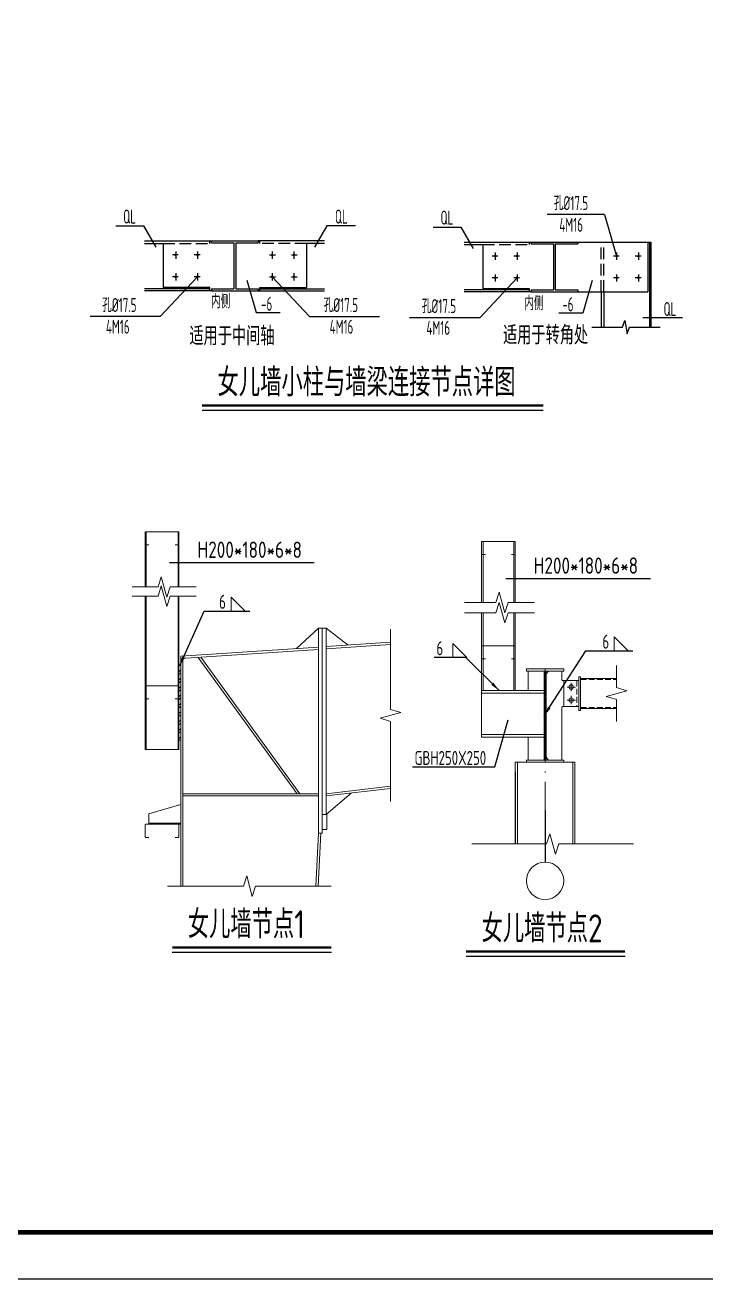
# Model space of a CAD drawing. Extents: x 8844666 to 9156203, y 1662182 to 2655606.
# Drawn here: x 8996383 to 9010966, y 1727894 to 1754767 of the extents above; entities that cross this region are included whole.
import ezdxf

# ---------------------------------------------------------------- set-up
doc = ezdxf.new("R2010")
doc.units = 0
doc.header["$LTSCALE"] = 1000
doc.header["$MEASUREMENT"] = 0
for name, pattern in [('CONTINOUS', [0]), ('DASH', [0.35, 0.25, -0.1]), ('DOTE', [2.42, 2, -0.2, 0.02, -0.2])]:
    doc.linetypes.add(name, pattern=pattern)
doc.layers.get('0').update_dxf_attribs({"linetype": 'CONTINUOUS'})
for name, color, linetype in [('AXIS', 3, 'CONTINUOUS'), ('BOARD1', 2, 'CONTINOUS'), ('DOTE', 8, 'DOTE'), ('PUB_DIM', 3, 'CONTINUOUS'), ('PUB_TEXT', 7, 'CONTINUOUS'), ('PUB_TITLE', 4, 'CONTINUOUS'), ('TEXT', 7, 'CONTINUOUS'), ('THIN', 7, 'CONTINUOUS'), ('WELD', 7, 'CONTINUOUS'), ('一般文字', 6, 'CONTINUOUS'), ('标注文字', 3, 'CONTINUOUS'), ('水平支撑', 4, 'CONTINUOUS'), ('螺栓孔标注', 6, 'CONTINUOUS'), ('钢结构', 3, 'CONTINUOUS')]:
    doc.layers.add(name, color=color, linetype=linetype)
doc.styles.add('_HZTXT', font='atssdeng.shx', dxfattribs={"width": 0.8, "bigfont": 'atssdchn.shx'})
doc.styles.get("Standard").update_dxf_attribs({"font": 'atssdeng.shx', "bigfont": 'atssdchn.shx'})
doc.styles.add('TSSD_Label', font='Tssdeng.shx', dxfattribs={"width": 0.7, "bigfont": 'hztxt.shx'})
doc.styles.add('TSSD_REIN', font='atssdeng.shx', dxfattribs={"width": 0.7, "bigfont": 'atssdchn.shx'})
doc.dimstyles.new('TSSD_LEADER_STYLE_200.0', dxfattribs={"dimtxt": 0.18, "dimasz": 200, "dimexe": 0.18, "dimexo": 0.0625, "dimgap": 0.09, "dimtad": 0, "dimtih": 1, "dimtoh": 1, "dimdec": 4, "dimzin": 0, "dimdsep": 46, "dimtxsty": 'Standard', "dimcen": 0.09, "dimadec": 0, "dimazin": 0, "dimtfac": 1, "dimtdec": 4, "dimtofl": 0, "dimtmove": 0, "dimatfit": 3, "dimfxl": 1, "dimtolj": 1, "dimtzin": 0, "dimarcsym": 0})

# ---------------------------------------------------------------- blocks, each defined once
blk = doc.blocks.new('A$C751245C4')
at = {"layer": '钢结构', "lineweight": 15}
for p, q in [((190, 176), (20, 126)), ((190, 76), (190, 176)), ((20, 76), (20, 126)), ((20, 76), (190, 76)), ((20, 70), (20, 76)), ((20, 70), (190, 70)), ((190, 70), (190, 76))]:
    blk.add_line(p, q, dxfattribs=at)
blk.add_lwpolyline([(20, 0), (3, 0, -0.414214), (0, 3), (0, 67, -0.414214), (3, 70), (177, 70, -0.414214), (180, 67), (180, 3, -0.414214), (177, 0), (160, 0)], format="xyb", dxfattribs=at)
blk = doc.blocks.new('_WELD004')
at = {"color": 0, "linetype": 'ByBlock', "lineweight": 15}
for p, q in [((0, 1), (1, 0)), ((0, 0), (0, 1))]:
    blk.add_line(p, q, dxfattribs=at)

msp = doc.modelspace()

# ---------------------------------------------------------------- hatches: boundary and pattern name
at = {"layer": '钢结构', "lineweight": 15}
h = msp.add_hatch(dxfattribs=at)
h.set_pattern_fill('STEEL', color=256, scale=40, style=0)
h.set_pattern_definition([(45, (5911332.34, 1143623.48), (-89.802561, 89.802561), []), (45, (5911332.34, 1143686.98), (-89.802561, 89.802561), [])])
h.paths.add_polyline_path([(8999676.8, 1739438.2), (8999716.8, 1739438.2), (8999716.8, 1741038.2), (8999676.8, 1741038.2)])

# ---------------------------------------------------------------- linework, layer by layer
at = {"lineweight": 15}
msp.add_circle((9007521.2, 1736425.6), 400, dxfattribs=at)
at = {"layer": 'AXIS'}
for p, q in [((8998938.7, 1750140.1, 4.6), (9000374.9, 1750140.1, 4.6)), ((8998938.7, 1750084.4, 4.6), (8999341.5, 1750084.4, 4.6)), ((8999341.5, 1750084.4, 4.6), (8999341.5, 1749140.1, 4.6)), ((9002796.5, 1750140.1, 4.6), (9001374.9, 1750140.1, 4.6)), ((9002408.2, 1750084.4, 4.6), (9002408.2, 1749140.1, 4.6)), ((9002796.5, 1750084.4, 4.6), (9002408.2, 1750084.4, 4.6)), ((9005784.3, 1750116.9, -146662.1), (9007220.4, 1750116.9, -146662.1)), ((9005784.3, 1750061.1, -146662.1), (9006187.1, 1750061.1, -146662.1)), ((9006187.1, 1750061.1, -146662.1), (9006187.1, 1749116.9, -146662.1)), ((9008220.4, 1750116.9, -146662.1), (9009720.4, 1750116.9, -146662.1)), ((9009720.4, 1750116.9, -146662.1), (9009720.4, 1749050.2, -146662.1)), ((9009720.4, 1750116.9, -146662.1), (9009787.1, 1750116.9, -146662.1)), ((9009755.1, 1750116.9, -146662.1), (9009755.1, 1748291.8, -146662.1)), ((9009787.1, 1750116.9, -146662.1), (9009787.1, 1748291.8, -146662.1)), ((9000341.5, 1749140.1, 4.6), (8999341.5, 1749140.1, 4.6)), ((9001408.2, 1749140.1, 4.6), (9002408.2, 1749140.1, 4.6)), ((9007187.1, 1749116.9, -146662.1), (9006187.1, 1749116.9, -146662.1)), ((9000341.5, 1749116.1, 4.6), (8998938.7, 1749116.1, 4.6)), ((9000374.9, 1749073.4, 4.6), (8998938.7, 1749073.4, 4.6)), ((9001374.9, 1749073.4, 4.6), (9002796.5, 1749073.4, 4.6)), ((9001408.2, 1749116.1, 4.6), (9002796.5, 1749116.1, 4.6)), ((9007187.1, 1749092.9, -146662.1), (9005784.3, 1749092.9, -146662.1)), ((9007220.4, 1749050.2, -146662.1), (9005784.3, 1749050.2, -146662.1)), ((9008220.4, 1749050.2, -146662.1), (9009720.4, 1749050.2, -146662.1)), ((9008720.4, 1749050.2, -146662.1), (9008720.4, 1748291.8, -146662.1)), ((9008777.5, 1749050.2, -146662.1), (9008777.5, 1748291.8, -146662.1)), ((9006881.2, 1738761.6), (9006881.2, 1737215.8)), ((9007521.2, 1737932.5), (9007521.2, 1736825.6))]:
    msp.add_line(p, q, dxfattribs=at)
at = {"layer": 'AXIS', "linetype": 'DASH'}
for p, q in [((8999341.5, 1750084.4, 4.6), (9000341.5, 1750084.4, 4.6)), ((9000341.5, 1750084.4, 4.6), (9000341.5, 1750140.1, 4.6)), ((9001408.2, 1750084.4, 4.6), (9001408.2, 1750140.1, 4.6)), ((9002408.2, 1750084.4, 4.6), (9001408.2, 1750084.4, 4.6)), ((9006187.1, 1750061.1, -146662.1), (9007187.1, 1750061.1, -146662.1)), ((9007187.1, 1750061.1, -146662.1), (9007187.1, 1750116.9, -146662.1)), ((9008720.4, 1749050.2, -146662.1), (9008720.4, 1750116.9, -146662.1)), ((9008777.5, 1749050.2, -146662.1), (9008777.5, 1750116.9, -146662.1)), ((9000341.5, 1749073.4, 4.6), (9000341.5, 1749140.1, 4.6)), ((9001408.2, 1749073.4, 4.6), (9001408.2, 1749140.1, 4.6)), ((9007187.1, 1749050.2, -146662.1), (9007187.1, 1749116.9, -146662.1))]:
    msp.add_line(p, q, dxfattribs=at)
at = {"layer": 'AXIS', "lineweight": 15}
for p, q in [((9006161.2, 1742390), (9006161.2, 1743700.9)), ((9006881.2, 1743700.9), (9006161.2, 1743700.9)), ((9006193.2, 1742390), (9006193.2, 1743700.9)), ((9006849.2, 1742390), (9006849.2, 1743700.9)), ((9006881.2, 1742390), (9006881.2, 1743700.9)), ((9006161.2, 1740507.3), (9006161.2, 1742172.8)), ((9006193.2, 1740507.3), (9006193.2, 1742172.8)), ((9006849.2, 1740507.3), (9006849.2, 1742172.8)), ((9006881.2, 1740507.3), (9006881.2, 1742172.8)), ((9007121.2, 1740967.4), (9007921.2, 1740967.4)), ((9007121.2, 1740967.4), (9007121.2, 1740919.4)), ((9007121.2, 1740919.4), (9007921.2, 1740919.4)), ((9007161.2, 1740919.4), (9007161.2, 1740507.3)), ((9007501.2, 1740919.4), (9007501.2, 1739015.4)), ((9007541.2, 1740919.4), (9007541.2, 1739015.4)), ((9007597, 1740919.4), (9007541.2, 1740860.2)), ((9007921.2, 1740919.4), (9007881.2, 1740919.4)), ((9007881.2, 1740919.4), (9007881.2, 1740734.4)), ((9007921.2, 1740967.4), (9007921.2, 1740919.4)), ((9008241.2, 1740799.4), (9008241.2, 1740079.4)), ((9008281.2, 1740799.4), (9008241.2, 1740799.4)), ((9008281.2, 1740799.4), (9008281.2, 1740079.4)), ((9007896.2, 1740719.4), (9008201.2, 1740719.4)), ((9007921.2, 1740719.4), (9007921.2, 1740159.4)), ((9007921.2, 1740719.4), (9008241.2, 1740719.4)), ((9008169.2, 1740579.4), (9007993.2, 1740579.4)), ((9008081.2, 1740667.4), (9008081.2, 1740491.4)), ((9008281.2, 1740759.4), (9009052.8, 1740759.4)), ((9007501.2, 1740507.3), (9006161.2, 1740507.3)), ((9006161.2, 1739507.3), (9006161.2, 1740507.3)), ((9007501.2, 1740451.3), (9006161.2, 1740451.3)), ((9008169.2, 1740299.4), (9007993.2, 1740299.4)), ((9008081.2, 1740211.4), (9008081.2, 1740387.4)), ((9007881.2, 1740144.4), (9007881.2, 1739015.4)), ((9008201.2, 1740159.4), (9007896.2, 1740159.4)), ((9007921.2, 1740159.4), (9008241.2, 1740159.4)), ((9008281.2, 1740079.4), (9008241.2, 1740079.4)), ((9008281.2, 1740119.4), (9009052.8, 1740119.4)), ((9007501.2, 1739563.3), (9006161.2, 1739563.3)), ((9007501.2, 1739507.3), (9006161.2, 1739507.3)), ((9007161.2, 1739507.3), (9007161.2, 1739015.4)), ((9006881.2, 1738967.4), (9006881.2, 1737215.8)), ((9008161.2, 1738967.4), (9006881.2, 1738967.4)), ((9006929.2, 1738967.4), (9006929.2, 1737215.8)), ((9007121.2, 1739015.4), (9007921.2, 1739015.4)), ((9007121.2, 1738967.4), (9007121.2, 1739015.4)), ((9007121.2, 1738967.4), (9007921.2, 1738967.4)), ((9007597, 1739015.4), (9007541.2, 1739074.5)), ((9007921.2, 1738967.4), (9007921.2, 1739015.4)), ((9008113.2, 1738967.4), (9008113.2, 1737215.8)), ((9008161.2, 1738967.4), (9008161.2, 1737215.8))]:
    msp.add_line(p, q, dxfattribs=at)
at = {"layer": 'AXIS', "linetype": 'DASH', "lineweight": 15, "ltscale": 0.5}
for p, q in [((9008201.2, 1740719.4), (9008201.2, 1740159.4)), ((9008281.2, 1740739.4), (9009052.8, 1740739.4)), ((9008281.2, 1740139.4), (9009052.8, 1740139.4))]:
    msp.add_line(p, q, dxfattribs=at)
at = {"layer": 'AXIS', "lineweight": 15}
for centre in [(9008081.2, 1740579.4), (9008081.2, 1740299.4)]:
    msp.add_circle(centre, 48, dxfattribs=at)
for centre, start, end in [((9007896.2, 1740734.4), 180, 270), ((9007896.2, 1740144.4), 90, 180)]:
    msp.add_arc(centre, 15, start, end, dxfattribs=at)
at = {"layer": 'BOARD1'}
for p, q in [((9000173.2, 1746511.8), (9007480.8, 1746511.8)), ((8999536.3, 1734898.7, 230993.1), (9002943.9, 1734898.7, 230993.1)), ((9005828.3, 1734810.2, 230993.1), (9009236, 1734810.2, 230993.1))]:
    msp.add_line(p, q, dxfattribs=at)
at = {"layer": 'DOTE', "linetype": 'DOTE', "lineweight": 15}
msp.add_line((9007521.2, 1740967.4), (9007521.2, 1737215.8), dxfattribs=at)
at = {"layer": 'PUB_DIM', "elevation": 4.6}
msp.add_lwpolyline([(9008520.4, 1748291.8), (9009178.8, 1748291.8), (9009229.7, 1748431.8), (9009279.1, 1748151.8), (9009328.8, 1748291.8), (9009987.1, 1748291.8)], dxfattribs=at)
at = {"layer": 'PUB_TITLE'}
msp.add_lwpolyline([(8903902.8, 1727894.2), (9030002.8, 1727894.2), (9030002.8, 1787294.2), (8903902.8, 1787294.2)], close=True, dxfattribs=at)
at = {"layer": 'PUB_TITLE', "const_width": 100}
msp.add_lwpolyline([(8906402.8, 1728894.2), (9029002.8, 1728894.2), (9029002.8, 1786294.2), (8906402.8, 1786294.2)], close=True, dxfattribs=at)
at = {"layer": 'THIN', "lineweight": 15}
for points in [[(8998676.8, 1742724.9), (8999230.8, 1742724.9), (8999300.8, 1742944.9), (8999420.8, 1742504.9), (8999490.8, 1742724.9), (9000044.9, 1742724.9)], [(8998676.8, 1742524.9), (8999230.8, 1742524.9), (8999300.8, 1742744.9), (8999420.8, 1742304.9), (8999490.8, 1742524.9), (9000044.9, 1742524.9)], [(9005797.3, 1742390), (9006467.6, 1742390), (9006537.6, 1742610), (9006657.6, 1742170), (9006727.6, 1742390), (9007293.1, 1742390)], [(9005797.3, 1742172.8), (9006467.6, 1742172.8), (9006537.6, 1742392.8), (9006657.6, 1741952.8), (9006727.6, 1742172.8), (9007293.1, 1742172.8)], [(9004209.8, 1741817.7), (9004209.8, 1740100.5), (9004429.8, 1740030.5), (9003989.8, 1739910.5), (9004209.8, 1739840.5), (9004209.8, 1738123.3)], [(9009052.8, 1741039.4), (9009052.8, 1740569.4), (9009272.8, 1740499.4), (9008832.8, 1740379.4), (9009052.8, 1740309.4), (9009052.8, 1739839.4)], [(9005950.9, 1737215.8), (9007552.1, 1737215.8), (9007622.1, 1737435.8), (9007742.1, 1736995.8), (9007812.1, 1737215.8), (9009413.4, 1737215.8)], [(8999436.8, 1736313.4), (9001059.1, 1736313.4), (9001129.1, 1736533.4), (9001249.1, 1736093.4), (9001319.1, 1736313.4), (9002941.4, 1736313.4)]]:
    msp.add_lwpolyline(points, dxfattribs=at)
at = {"layer": 'WELD'}
for p, q in [((9000215.6, 1742206.2), (9001193.9, 1742206.2)), ((9008394.4, 1741352), (9009403.1, 1741352)), ((9005821.2, 1741209.7), (9005143.7, 1741209.7)), ((9006448.1, 1738866.7), (9006730.9, 1739879.9)), ((9004678.4, 1738866.7), (9006448.1, 1738866.7))]:
    msp.add_line(p, q, dxfattribs=at)
at = {"layer": '一般文字', "color": 2, "const_width": 54}
msp.add_lwpolyline([(9000173.2, 1746612), (9007480.8, 1746612)], dxfattribs=at)
at = {"layer": '一般文字', "color": 2, "const_width": 54, "elevation": 230993.1}
for points in [[(8999536.3, 1734998.8), (9002943.9, 1734998.8)], [(9005828.3, 1734910.3), (9009236, 1734910.3)]]:
    msp.add_lwpolyline(points, dxfattribs=at)
at = {"layer": '标注文字'}
for p, q in [((8999479.6, 1743248.2, 200), (9002574.8, 1743248.2, 200)), ((9006680.4, 1742908.2, 200), (9009775.6, 1742908.2, 200))]:
    msp.add_line(p, q, dxfattribs=at)
at = {"layer": '水平支撑'}
for p, q in [((9000374.9, 1750100.1, 4.6), (9000374.9, 1750140.1, 4.6)), ((9000374.9, 1750140.1, 4.6), (9001374.9, 1750140.1, 4.6)), ((9000374.9, 1750100.1, 4.6), (9000854.9, 1750100.1, 4.6)), ((9000854.9, 1750100.1, 4.6), (9000854.9, 1749113.4, 4.6)), ((9000894.9, 1750100.1, 4.6), (9000894.9, 1749113.4, 4.6)), ((9000894.9, 1750100.1, 4.6), (9001374.9, 1750100.1, 4.6)), ((9001374.9, 1750140.1, 4.6), (9001374.9, 1750100.1, 4.6)), ((9007220.4, 1750116.9, -146662.1), (9008220.4, 1750116.9, -146662.1)), ((9007220.4, 1750076.9, -146662.1), (9007220.4, 1750116.9, -146662.1)), ((9007220.4, 1750076.9, -146662.1), (9007700.4, 1750076.9, -146662.1)), ((9007700.4, 1750076.9, -146662.1), (9007700.4, 1749090.2, -146662.1)), ((9007740.4, 1750076.9, -146662.1), (9008220.4, 1750076.9, -146662.1)), ((9007740.4, 1750076.9, -146662.1), (9007740.4, 1749090.2, -146662.1)), ((9008220.4, 1750116.9, -146662.1), (9008220.4, 1750076.9, -146662.1)), ((8999663.7, 1749840.1, 4.6), (8999538.8, 1749840.1, 4.6)), ((8999608.2, 1749913.8, 4.6), (8999608.2, 1749759.3, 4.6)), ((9000130.4, 1749840.1, 4.6), (9000005.5, 1749840.1, 4.6)), ((9000074.9, 1749913.8, 4.6), (9000074.9, 1749759.3, 4.6)), ((9001619.3, 1749840.1, 4.6), (9001744.3, 1749840.1, 4.6)), ((9001674.9, 1749913.8, 4.6), (9001674.9, 1749759.3, 4.6)), ((9002086, 1749840.1, 4.6), (9002210.9, 1749840.1, 4.6)), ((9002141.5, 1749913.8, 4.6), (9002141.5, 1749759.3, 4.6)), ((9006509.3, 1749816.9, -146662.1), (9006384.4, 1749816.9, -146662.1)), ((9006453.8, 1749890.5, -146662.1), (9006453.8, 1749736, -146662.1)), ((9006975.9, 1749816.9, -146662.1), (9006851, 1749816.9, -146662.1)), ((9006920.4, 1749890.5, -146662.1), (9006920.4, 1749736, -146662.1)), ((9009109.3, 1749816.9, -146662.1), (9008984.4, 1749816.9, -146662.1)), ((9009053.8, 1749890.5, -146662.1), (9009053.8, 1749736, -146662.1)), ((9009575.9, 1749816.9, -146662.1), (9009451, 1749816.9, -146662.1)), ((9009520.4, 1749890.5, -146662.1), (9009520.4, 1749736, -146662.1)), ((8999608.2, 1749447.1, 4.6), (8999608.2, 1749292.6, 4.6)), ((9000074.9, 1749447.1, 4.6), (9000074.9, 1749292.6, 4.6)), ((9001674.9, 1749447.1, 4.6), (9001674.9, 1749292.6, 4.6)), ((9002141.5, 1749447.1, 4.6), (9002141.5, 1749292.6, 4.6)), ((9006453.8, 1749423.9, -146662.1), (9006453.8, 1749269.4, -146662.1)), ((9006920.4, 1749423.9, -146662.1), (9006920.4, 1749269.4, -146662.1)), ((9009053.8, 1749423.9, -146662.1), (9009053.8, 1749269.4, -146662.1)), ((9009520.4, 1749423.9, -146662.1), (9009520.4, 1749269.4, -146662.1)), ((8999663.7, 1749373.4, 4.6), (8999538.8, 1749373.4, 4.6)), ((9000130.4, 1749373.4, 4.6), (9000005.5, 1749373.4, 4.6)), ((9001619.3, 1749373.4, 4.6), (9001744.3, 1749373.4, 4.6)), ((9002086, 1749373.4, 4.6), (9002210.9, 1749373.4, 4.6)), ((9006509.3, 1749350.2, -146662.1), (9006384.4, 1749350.2, -146662.1)), ((9006975.9, 1749350.2, -146662.1), (9006851, 1749350.2, -146662.1)), ((9009109.3, 1749350.2, -146662.1), (9008984.4, 1749350.2, -146662.1)), ((9009575.9, 1749350.2, -146662.1), (9009451, 1749350.2, -146662.1)), ((9000374.9, 1749113.4, 4.6), (9000854.9, 1749113.4, 4.6)), ((9000374.9, 1749113.4, 4.6), (9000374.9, 1749073.4, 4.6)), ((9000374.9, 1749073.4, 4.6), (9001374.9, 1749073.4, 4.6)), ((9000894.9, 1749113.4, 4.6), (9001374.9, 1749113.4, 4.6)), ((9001374.9, 1749113.4, 4.6), (9001374.9, 1749073.4, 4.6)), ((9007220.4, 1749090.2, -146662.1), (9007220.4, 1749050.2, -146662.1)), ((9007220.4, 1749090.2, -146662.1), (9007700.4, 1749090.2, -146662.1)), ((9007220.4, 1749050.2, -146662.1), (9008220.4, 1749050.2, -146662.1)), ((9007740.4, 1749090.2, -146662.1), (9008220.4, 1749090.2, -146662.1)), ((9008220.4, 1749090.2, -146662.1), (9008220.4, 1749050.2, -146662.1))]:
    msp.add_line(p, q, dxfattribs=at)
at = {"layer": '水平支撑', "const_width": 26.5}
for points, elevation in [([(8999608.2, 1749853.5, -1), (8999608.2, 1749826.7, -1)], 4.6), ([(9000074.9, 1749853.5, -1), (9000074.9, 1749826.7, -1)], 4.6), ([(9001674.9, 1749853.5, 1), (9001674.9, 1749826.7, 1)], 4.6), ([(9002141.5, 1749853.5, 1), (9002141.5, 1749826.7, 1)], 4.6), ([(9006453.8, 1749830.3, -1), (9006453.8, 1749803.4, -1)], -146662.1), ([(9006920.4, 1749830.3, -1), (9006920.4, 1749803.4, -1)], -146662.1), ([(9009053.8, 1749830.3, -1), (9009053.8, 1749803.4, -1)], -146662.1), ([(9009520.4, 1749830.3, -1), (9009520.4, 1749803.4, -1)], -146662.1), ([(8999608.2, 1749386.8, -1), (8999608.2, 1749360, -1)], 4.6), ([(9000074.9, 1749386.8, -1), (9000074.9, 1749360, -1)], 4.6), ([(9001674.9, 1749386.8, 1), (9001674.9, 1749360, 1)], 4.6), ([(9002141.5, 1749386.8, 1), (9002141.5, 1749360, 1)], 4.6), ([(9006453.8, 1749363.6, -1), (9006453.8, 1749336.8, -1)], -146662.1), ([(9006920.4, 1749363.6, -1), (9006920.4, 1749336.8, -1)], -146662.1), ([(9009053.8, 1749363.6, -1), (9009053.8, 1749336.8, -1)], -146662.1), ([(9009520.4, 1749363.6, -1), (9009520.4, 1749336.8, -1)], -146662.1)]:
    msp.add_lwpolyline(points, format="xyb", close=True, dxfattribs=dict(at, elevation=elevation))
at = {"layer": '螺栓孔标注', "color": 0}
for p, q in [((8998326.7, 1750460.7, 4.6), (8998918.6, 1750460.7, 4.6)), ((8998918.6, 1750460.7, 4.6), (8999181.1, 1750004.5, 4.6)), ((9002846.3, 1750460.7, 4.6), (9002583.8, 1750004.5, 4.6)), ((9003462.2, 1750460.7, 4.6), (9002846.3, 1750460.7, 4.6)), ((9008796.3, 1750703.4, -146662.1), (9007567.2, 1750703.4, -146662.1)), ((9008796.3, 1750703.4, -146662.1), (9009053.8, 1749816.9, -146662.1)), ((9005122.8, 1750437.4, -146662.1), (9005714.7, 1750437.4, -146662.1)), ((9005714.7, 1750437.4, -146662.1), (9005977.1, 1749981.2, -146662.1)), ((8999275.9, 1748518.9, 4.6), (9000074.9, 1749372.1, 4.6)), ((9001132.7, 1749302, 4.6), (9001331.8, 1748607.8, 4.6)), ((9002473.9, 1748518.9, 4.6), (9001674.9, 1749373.4, 4.6)), ((9006121.4, 1748495.7, -146662.1), (9006920.4, 1749348.8, -146662.1)), ((9008531.1, 1749289.9, 4.6), (9008332, 1748595.7, 4.6)), ((9001331.8, 1748607.8, 4.6), (9001845.2, 1748607.8, 4.6)), ((9008332, 1748595.7, 4.6), (9007818.6, 1748595.7, 4.6)), ((8999275.9, 1748518.9, 4.6), (8997774.2, 1748518.9, 4.6)), ((9002473.9, 1748518.9, 4.6), (9003975.5, 1748518.9, 4.6)), ((9006121.4, 1748495.7, -146662.1), (9004619.8, 1748495.7, -146662.1)), ((9010461.7, 1748490.9, -146662.1), (9009617.7, 1748490.9, -146662.1))]:
    msp.add_line(p, q, dxfattribs=at)
at = {"layer": '钢结构', "lineweight": 15}
for p, q in [((8998956.8, 1742724.9), (8998956.8, 1743906.6)), ((8998972.8, 1742724.9), (8998972.8, 1743906.6)), ((8999660.8, 1742724.9), (8999660.8, 1743906.6)), ((8999676.8, 1742724.9), (8999676.8, 1743906.6)), ((8998956.8, 1739238.2), (8998956.8, 1742524.9)), ((8998972.8, 1739238.2), (8998972.8, 1742524.9)), ((8999660.8, 1739238.2), (8999660.8, 1742524.9)), ((8999676.8, 1739238.2), (8999676.8, 1742524.9)), ((9002668.8, 1741841.2), (9002199.4, 1741403.7)), ((9002668.8, 1741841.2), (9002668.8, 1737444.8)), ((9002668.8, 1741841.2), (9002828.8, 1741841.2)), ((9002748.8, 1741841.2), (9002748.8, 1737444.8)), ((9002828.8, 1741841.2), (9002828.8, 1737844.8)), ((9002828.8, 1741841.2), (9003303, 1741477.3)), ((9002668.8, 1741435), (8999716.8, 1741238.2)), ((9002668.8, 1741386.9), (8999716.8, 1741190.1)), ((9004209.8, 1741537.7), (9002828.8, 1741445.7)), ((9004209.8, 1741489.6), (9002828.8, 1741397.6)), ((8999716.8, 1736313.4), (8999716.8, 1741238.2)), ((8999764.8, 1736313.4), (8999764.8, 1741193.3)), ((9002208.8, 1738292.8), (9000089.8, 1741215)), ((9002268.1, 1738292.8), (9000146.3, 1741218.7)), ((8999676.8, 1739238.2), (8998956.8, 1739238.2)), ((9004209.8, 1738451.6), (9002828.8, 1738293.2)), ((9004209.8, 1738403.3), (9002828.8, 1738244.8)), ((9002668.1, 1738292.8), (8999764.8, 1738292.8)), ((9002668.1, 1738244.8), (8999764.8, 1738244.8)), ((9002828.8, 1737844.8), (9003369.6, 1738306.9)), ((9002828.8, 1737844.8), (9002748.8, 1737844.8)), ((9002748.8, 1737844.8), (9002848.8, 1737844.8)), ((9002848.8, 1737844.8), (9002848.8, 1737524.8)), ((9002613.3, 1736313.4), (9002668.8, 1737447.2)), ((9002661.4, 1736313.4), (9002716.8, 1737444.8)), ((9002748.8, 1737444.8), (9002668.8, 1737444.8)), ((9002848.8, 1737524.8), (9002748.8, 1737524.8))]:
    msp.add_line(p, q, dxfattribs=at)
for points in [[(8999036.8, 1743626.6), (8998968.8, 1743626.6, -0.4142136), (8998956.8, 1743638.6), (8998956.8, 1743894.6, -0.4142136), (8998968.8, 1743906.6), (8999664.8, 1743906.6, -0.4142136), (8999676.8, 1743894.6), (8999676.8, 1743638.6, -0.4142136), (8999664.8, 1743626.6), (8999596.8, 1743626.6)], [(9006241.2, 1743420.9), (9006173.2, 1743420.9, -0.4142136), (9006161.2, 1743432.9), (9006161.2, 1743688.9, -0.4142136), (9006173.2, 1743700.9), (9006869.2, 1743700.9, -0.4142136), (9006881.2, 1743688.9), (9006881.2, 1743432.9, -0.4142136), (9006869.2, 1743420.9), (9006801.2, 1743420.9)], [(9006241.2, 1741183.2), (9006173.2, 1741183.2, -0.4142136), (9006161.2, 1741195.2), (9006161.2, 1741451.2, -0.4142136), (9006173.2, 1741463.2), (9006869.2, 1741463.2, -0.4142136), (9006881.2, 1741451.2), (9006881.2, 1741195.2, -0.4142136), (9006869.2, 1741183.2), (9006801.2, 1741183.2)], [(8999036.8, 1740324.8), (8998968.8, 1740324.8, -0.4142136), (8998956.8, 1740336.8), (8998956.8, 1740592.8, -0.4142136), (8998968.8, 1740604.8), (8999664.8, 1740604.8, -0.4142136), (8999676.8, 1740592.8), (8999676.8, 1740336.8, -0.4142136), (8999664.8, 1740324.8), (8999596.8, 1740324.8)]]:
    msp.add_lwpolyline(points, format="xyb", dxfattribs=at)
msp.add_lwpolyline([(8999676.8, 1739438.2), (8999716.8, 1739438.2), (8999716.8, 1741038.2), (8999676.8, 1741038.2)], close=True, dxfattribs=at)

# ---------------------------------------------------------------- block references
at = {"layer": 'WELD', "xscale": 300, "yscale": 300, "zscale": 300}
for p in [(9000793.9, 1742206.2), (9009003.1, 1741352), (9005543.7, 1741209.7)]:
    msp.add_blockref('_WELD004', p, dxfattribs=at)
at = {"layer": '钢结构', "lineweight": 15, "xscale": 4, "yscale": 4, "zscale": 4}
msp.add_blockref('A$C751245C4', (8998956.8, 1737358.2), dxfattribs=at)

# ---------------------------------------------------------------- texts
at = {"layer": 'PUB_TEXT', "style": 'TSSD_REIN', "width": 0.8}
for s, p in [('适用于中间轴', (8999901.8, 1747903.7, 4.6)), ('适用于转角处', (9006619.5, 1747922.7, -146662.1))]:
    msp.add_text(s, height=400, dxfattribs=at).set_placement(p)
at = {"layer": 'TEXT', "style": 'TSSD_Label', "width": 0.7}
for s, p in [('6', (9000538.9, 1742256.2)), ('6', (9008748.1, 1741402)), ('6', (9005193.7, 1741259.7)), ('GBH250X250', (9004724.7, 1738909.6))]:
    msp.add_text(s, height=300, dxfattribs=at).set_placement(p)
at = {"layer": '一般文字', "color": 7, "style": 'TSSD_REIN', "width": 0.8}
for s, p in [('女儿墙小柱与墙梁连接节点详图', (9000505.3, 1746808.4)), ('女儿墙节点1', (8999868.4, 1735195.3, 230993.1)), ('女儿墙节点2', (9006160.4, 1735106.7, 230993.1))]:
    msp.add_text(s, height=600, dxfattribs=at).set_placement(p)
at = {"layer": '标注文字', "linetype": 'ByBlock', "style": 'TSSD_REIN', "width": 0.8}
for p in [(9000075.2, 1743347, 702), (9007276, 1743007, 702)]:
    msp.add_text('H200*180*6*8', height=350, dxfattribs=at).set_placement(p)
at = {"layer": '螺栓孔标注', "color": 0, "style": '_HZTXT', "width": 0.6}
for s, p in [('孔%%C17.5', (9007706.7, 1750800.7, -146662.1)), ('QL', (8998485.5, 1750512.3, 4.6)), ('QL', (9003021.1, 1750512.3, 4.6)), ('QL', (9005281.5, 1750489, -146662.1)), ('4M16', (9007825.9, 1750335.8, -146662.1)), ('孔%%C17.5', (8998033.1, 1748616.2, 4.6)), ('内侧', (9000363.5, 1748695.2, 4.6)), ('-6', (9001435.6, 1748642.7, 4.6)), ('孔%%C17.5', (9002777.1, 1748616.2, 4.6)), ('孔%%C17.5', (9004878.6, 1748593, -146662.1)), ('内侧', (9007075, 1748656.7, -146662.1)), ('-6', (9007889, 1748630.6, 4.6)), ('QL', (9010059.3, 1748530.2, -146662.1)), ('4M16', (8998114.5, 1748151.4, 4.6)), ('4M16', (9002906, 1748151.4, 4.6)), ('4M16', (9004979.7, 1748128.1, -146662.1))]:
    msp.add_text(s, height=300, dxfattribs=at).set_placement(p)

# ---------------------------------------------------------------- leaders
at = {"layer": 'WELD'}
for points in [[(8999696.8, 1741038.2), (9000215.6, 1742206.2)], [(9007501.2, 1739967.4), (9008394.4, 1741352)], [(9006535.5, 1740507.3), (9005821.2, 1741209.7)]]:
    msp.add_leader(points, dimstyle='TSSD_LEADER_STYLE_200.0', dxfattribs=at)

doc.saveas('drawing.dxf')
